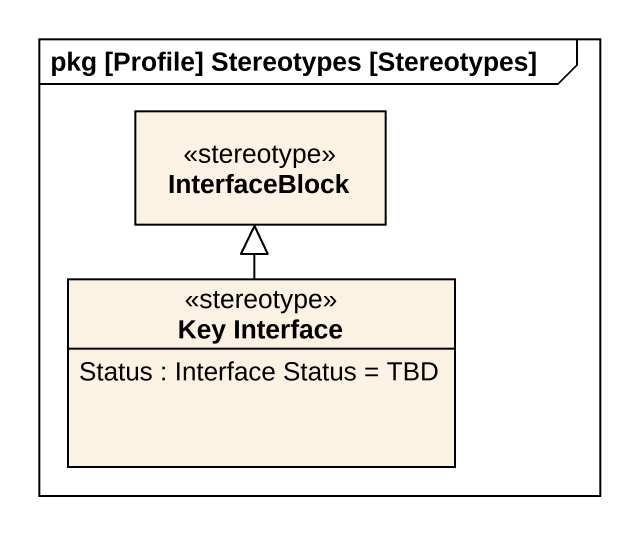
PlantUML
@startuml
mainframe pkg [Profile] Stereotypes [Stereotypes]
hide circle
hide empty members
class InterfaceBlock <<stereotype>>
class "Key Interface" as Key_Interface <<stereotype>> {
  Status : Interface Status = TBD
}
Key_Interface -up-|> InterfaceBlock
@enduml
